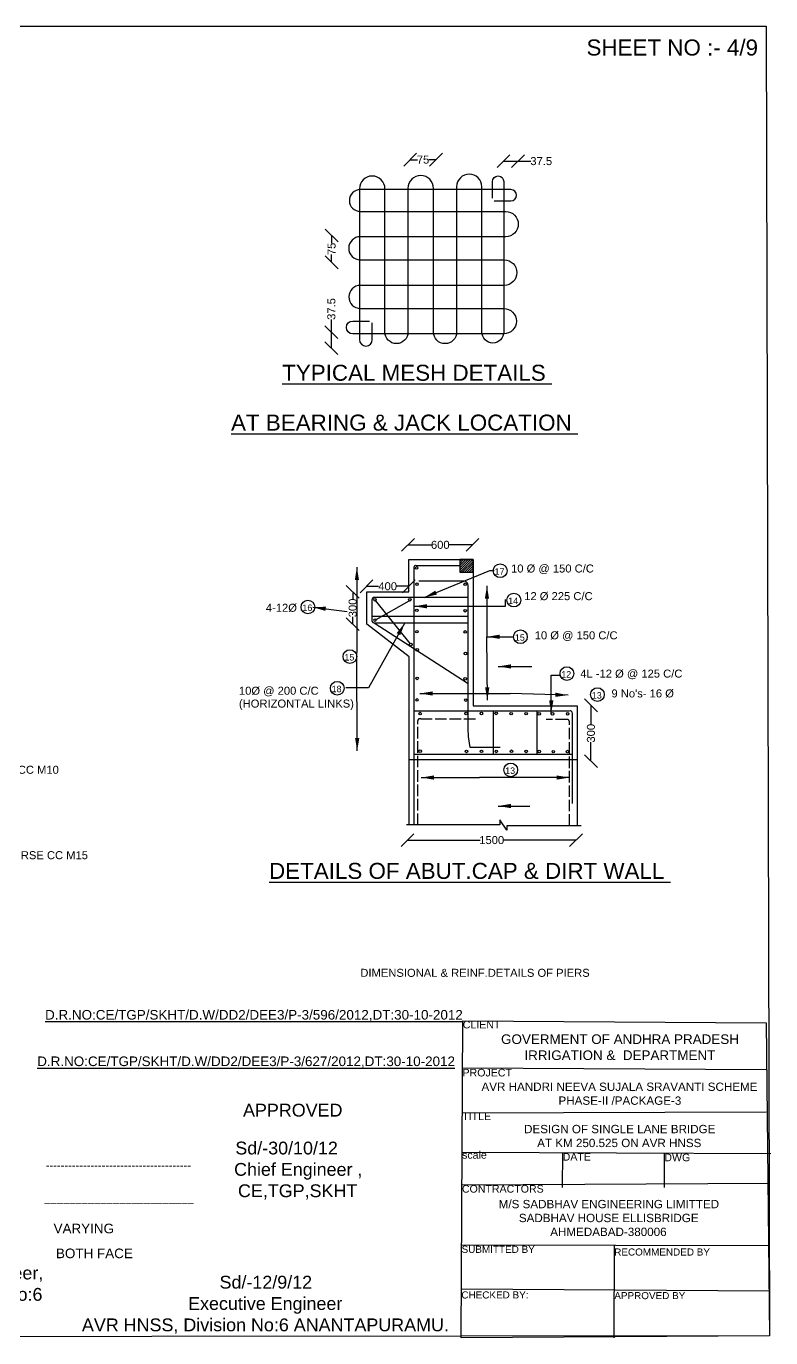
# Model space of a CAD drawing. Header units: millimetres. Extents: x 5124 to 10115727, y 2311 to 29203932.
# Drawn here: x 10104105 to 10115727, y 29183454 to 29203932 of the extents above; entities that cross this region are included whole.
import ezdxf

# ---------------------------------------------------------------- set-up
doc = ezdxf.new("R2010")
doc.units = ezdxf.units.MM
doc.header["$MEASUREMENT"] = 0
doc.linetypes.add('ACAD_ISO02W100', pattern=[15, 12, -3])
for name, color, linetype in [('DRAWING', 2, 'Continuous'), ('TEXT', 1, 'Continuous'), ('text1', 7, 'Continuous'), ('text2', 7, 'Continuous')]:
    doc.layers.add(name, color=color, linetype=linetype)
doc.styles.get("Standard").update_dxf_attribs({"font": 'arial.ttf', "height": 125})
doc.dimstyles.get("Standard").update_dxf_attribs({"dimtxt": 150, "dimasz": 200, "dimexe": 0.18, "dimexo": 0.0625, "dimgap": 0.09, "dimtad": 0, "dimdec": 0, "dimzin": 0, "dimdsep": 46, "dimtxsty": 'Standard', "dimblk": 'OBLIQUE', "dimcen": 0.09, "dimse1": 1, "dimse2": 1, "dimadec": 0, "dimazin": 0, "dimtfac": 1, "dimtdec": 0, "dimtofl": 0, "dimtmove": 0, "dimatfit": 3, "dimfxl": 1, "dimtolj": 1, "dimtzin": 0, "dimarcsym": 0})

# ---------------------------------------------------------------- blocks, each defined once
blk = doc.blocks.new('_Oblique')
at = {"color": 0, "linetype": 'ByBlock', "lineweight": -2}
blk.add_line((-0.5, -0.5), (0.5, 0.5), dxfattribs=at)
blk = doc.blocks.new('*D46')
at = {"layer": 'Defpoints', "color": 0, "transparency": 16777216}
for p in [(10110098, 29201851), (10110501, 29201851), (10110501, 29201848)]:
    blk.add_point(p, dxfattribs=at)
at = {"layer": 'text2', "color": 0, "lineweight": -2, "transparency": 16777216}
for p, q in [((10110098, 29201848), (10110210, 29201848)), ((10110501, 29201848), (10110389, 29201848))]:
    blk.add_line(p, q, dxfattribs=at)
at = {"layer": 'text2', "color": 0, "lineweight": -2, "transparency": 16777216, "xscale": 200, "yscale": 200, "zscale": 200, "rotation": 180}
blk.add_blockref('_Oblique', (10110098, 29201848), dxfattribs=at)
at = {"layer": 'text2', "color": 0, "lineweight": -2, "transparency": 16777216, "xscale": 200, "yscale": 200, "zscale": 200}
blk.add_blockref('_Oblique', (10110501, 29201848), dxfattribs=at)
at = {"layer": 'text2', "color": 0, "transparency": 16777216, "insert": (10110299, 29201848), "char_height": 125, "attachment_point": 5}
blk.add_mtext('\\A1;75', dxfattribs=at)
blk = doc.blocks.new('*D47')
at = {"layer": 'Defpoints', "color": 0, "transparency": 16777216}
for p in [(10111555, 29201839), (10111781, 29201839), (10111781, 29201825)]:
    blk.add_point(p, dxfattribs=at)
at = {"layer": 'text2', "color": 0, "lineweight": -2, "transparency": 16777216}
for p, q in [((10111555, 29201825), (10111781, 29201825)), ((10111781, 29201825), (10111981, 29201825))]:
    blk.add_line(p, q, dxfattribs=at)
at = {"layer": 'text2', "color": 0, "lineweight": -2, "transparency": 16777216, "xscale": 200, "yscale": 200, "zscale": 200, "rotation": 180}
blk.add_blockref('_Oblique', (10111555, 29201825), dxfattribs=at)
at = {"layer": 'text2', "color": 0, "lineweight": -2, "transparency": 16777216, "xscale": 200, "yscale": 200, "zscale": 200}
blk.add_blockref('_Oblique', (10111781, 29201825), dxfattribs=at)
at = {"layer": 'text2', "color": 0, "transparency": 16777216, "insert": (10112144, 29201825), "char_height": 125, "attachment_point": 5}
blk.add_mtext('\\A1;37.5', dxfattribs=at)
blk = doc.blocks.new('*D48')
at = {"layer": 'Defpoints', "color": 0, "transparency": 16777216}
for p in [(10108872, 29200663), (10108912, 29200663), (10108912, 29200246)]:
    blk.add_point(p, dxfattribs=at)
at = {"layer": 'text2', "color": 0, "lineweight": -2, "transparency": 16777216}
for p, q in [((10108872, 29200663), (10108872, 29200544)), ((10108872, 29200246), (10108872, 29200365))]:
    blk.add_line(p, q, dxfattribs=at)
at = {"layer": 'text2', "color": 0, "lineweight": -2, "transparency": 16777216, "xscale": 200, "yscale": 200, "zscale": 200}
for p, rotation in [((10108872, 29200663), 90), ((10108872, 29200246), 270)]:
    blk.add_blockref('_Oblique', p, dxfattribs=dict(at, rotation=rotation))
at = {"layer": 'text2', "color": 0, "transparency": 16777216, "insert": (10108872, 29200455), "char_height": 125, "attachment_point": 5, "rotation": 90}
blk.add_mtext('\\A1;75', dxfattribs=at)
blk = doc.blocks.new('*D49')
at = {"layer": 'Defpoints', "color": 0, "transparency": 16777216}
for p in [(10108868, 29199154), (10108933, 29199154), (10108933, 29198904)]:
    blk.add_point(p, dxfattribs=at)
at = {"layer": 'text2', "color": 0, "lineweight": -2, "transparency": 16777216}
for p, q in [((10108868, 29199154), (10108868, 29199354)), ((10108868, 29198904), (10108868, 29199154))]:
    blk.add_line(p, q, dxfattribs=at)
at = {"layer": 'text2', "color": 0, "lineweight": -2, "transparency": 16777216, "xscale": 200, "yscale": 200, "zscale": 200}
for p, rotation in [((10108868, 29199154), 90), ((10108868, 29198904), 270)]:
    blk.add_blockref('_Oblique', p, dxfattribs=dict(at, rotation=rotation))
at = {"layer": 'text2', "color": 0, "transparency": 16777216, "insert": (10108868, 29199517), "char_height": 125, "attachment_point": 5, "rotation": 90}
blk.add_mtext('\\A1;37.5', dxfattribs=at)
blk = doc.blocks.new('*D50')
at = {"layer": 'Defpoints', "color": 0, "transparency": 16777216}
for p in [(10110065, 29195860), (10111071, 29195860), (10111071, 29195834)]:
    blk.add_point(p, dxfattribs=at)
at = {"layer": 'text2', "color": 0, "lineweight": -2, "transparency": 16777216}
for p, q in [((10110065, 29195834), (10110430, 29195834)), ((10111071, 29195834), (10110706, 29195834))]:
    blk.add_line(p, q, dxfattribs=at)
at = {"layer": 'text2', "color": 0, "lineweight": -2, "transparency": 16777216, "xscale": 200, "yscale": 200, "zscale": 200, "rotation": 180}
blk.add_blockref('_Oblique', (10110065, 29195834), dxfattribs=at)
at = {"layer": 'text2', "color": 0, "lineweight": -2, "transparency": 16777216, "xscale": 200, "yscale": 200, "zscale": 200}
blk.add_blockref('_Oblique', (10111071, 29195834), dxfattribs=at)
at = {"layer": 'text2', "color": 0, "transparency": 16777216, "insert": (10110568, 29195834), "char_height": 125, "attachment_point": 5}
blk.add_mtext('\\A1;600', dxfattribs=at)
blk = doc.blocks.new('*D51')
at = {"layer": 'Defpoints', "color": 0, "transparency": 16777216}
for p in [(10109415, 29195187), (10109415, 29195184), (10110078, 29195184)]:
    blk.add_point(p, dxfattribs=at)
at = {"layer": 'text2', "color": 0, "lineweight": -2, "transparency": 16777216}
for p, q in [((10109415, 29195187), (10109606, 29195187)), ((10110078, 29195187), (10109887, 29195187))]:
    blk.add_line(p, q, dxfattribs=at)
at = {"layer": 'text2', "color": 0, "lineweight": -2, "transparency": 16777216, "xscale": 200, "yscale": 200, "zscale": 200, "rotation": 180}
blk.add_blockref('_Oblique', (10109415, 29195187), dxfattribs=at)
at = {"layer": 'text2', "color": 0, "lineweight": -2, "transparency": 16777216, "xscale": 200, "yscale": 200, "zscale": 200}
blk.add_blockref('_Oblique', (10110078, 29195187), dxfattribs=at)
at = {"layer": 'text2', "color": 0, "transparency": 16777216, "insert": (10109747, 29195187), "char_height": 125, "attachment_point": 5}
blk.add_mtext('\\A1;400', dxfattribs=at)
blk = doc.blocks.new('*D52')
at = {"layer": 'Defpoints', "color": 0, "transparency": 16777216}
for p in [(10109421, 29195102), (10109201, 29194595), (10109424, 29194595)]:
    blk.add_point(p, dxfattribs=at)
at = {"layer": 'text2', "color": 0, "lineweight": -2, "transparency": 16777216}
for p, q in [((10109201, 29195102), (10109201, 29194987)), ((10109201, 29194595), (10109201, 29194711))]:
    blk.add_line(p, q, dxfattribs=at)
at = {"layer": 'text2', "color": 0, "lineweight": -2, "transparency": 16777216, "xscale": 200, "yscale": 200, "zscale": 200}
for p, rotation in [((10109201, 29195102), 90), ((10109201, 29194595), 270)]:
    blk.add_blockref('_Oblique', p, dxfattribs=dict(at, rotation=rotation))
at = {"layer": 'text2', "color": 0, "transparency": 16777216, "insert": (10109201, 29194849), "char_height": 125, "attachment_point": 5, "rotation": 90}
blk.add_mtext('\\A1;300', dxfattribs=at)
blk = doc.blocks.new('*D53')
at = {"layer": 'Defpoints', "color": 0, "transparency": 16777216}
for p in [(10110057, 29191237), (10112686, 29191237), (10112686, 29191224)]:
    blk.add_point(p, dxfattribs=at)
at = {"layer": 'text2', "color": 0, "lineweight": -2, "transparency": 16777216}
for p, q in [((10110057, 29191224), (10111191, 29191224)), ((10112686, 29191224), (10111552, 29191224))]:
    blk.add_line(p, q, dxfattribs=at)
at = {"layer": 'text2', "color": 0, "lineweight": -2, "transparency": 16777216, "xscale": 200, "yscale": 200, "zscale": 200, "rotation": 180}
blk.add_blockref('_Oblique', (10110057, 29191224), dxfattribs=at)
at = {"layer": 'text2', "color": 0, "lineweight": -2, "transparency": 16777216, "xscale": 200, "yscale": 200, "zscale": 200}
blk.add_blockref('_Oblique', (10112686, 29191224), dxfattribs=at)
at = {"layer": 'text2', "color": 0, "transparency": 16777216, "insert": (10111371, 29191224), "char_height": 125, "attachment_point": 5}
blk.add_mtext('\\A1;1500', dxfattribs=at)
blk = doc.blocks.new('*D54')
at = {"layer": 'Defpoints', "color": 0, "transparency": 16777216}
for p in [(10112948, 29193329), (10112920, 29192458), (10112948, 29192458)]:
    blk.add_point(p, dxfattribs=at)
at = {"layer": 'text2', "color": 0, "lineweight": -2, "transparency": 16777216}
for p, q in [((10112920, 29193329), (10112920, 29193031)), ((10112920, 29192458), (10112920, 29192755))]:
    blk.add_line(p, q, dxfattribs=at)
at = {"layer": 'text2', "color": 0, "lineweight": -2, "transparency": 16777216, "xscale": 200, "yscale": 200, "zscale": 200}
for p, rotation in [((10112920, 29193329), 90), ((10112920, 29192458), 270)]:
    blk.add_blockref('_Oblique', p, dxfattribs=dict(at, rotation=rotation))
at = {"layer": 'text2', "color": 0, "transparency": 16777216, "insert": (10112920, 29192893), "char_height": 125, "attachment_point": 5, "rotation": 90}
blk.add_mtext('\\A1;300', dxfattribs=at)

msp = doc.modelspace()

# ---------------------------------------------------------------- hatches: boundary and pattern name
at = {"layer": 'DRAWING'}
h = msp.add_hatch(dxfattribs=at)
h.set_pattern_fill('ANSI31', color=0, scale=200, style=0)
h.paths.add_polyline_path([(10111082.7, 29195603), (10110874.7, 29195603), (10110874.7, 29195405.6), (10111082.7, 29195405.6)])

# ---------------------------------------------------------------- linework, layer by layer
at = {"layer": 'DRAWING', "color": 0}
for points in [[(10111383.7, 29201244.9), (10111383.7, 29201505.7, -1), (10111559, 29201505.7), (10111559, 29199156.4, -1), (10111217.6, 29199156.4), (10111217.6, 29201425.3, 1), (10110823.6, 29201425.3), (10110823.6, 29199156.1, -1), (10110462.1, 29199156.1), (10110462.1, 29201400.6, 1), (10110064.1, 29201400.6), (10110064.1, 29199156.7, -1), (10109704.1, 29199156.7), (10109704.1, 29201393.4, 1), (10109306.6, 29201393.4), (10109306.6, 29199038.4, 1), (10109506.9, 29199038.4), (10109506.9, 29199301.9)], [(10111408.6, 29201205.2), (10111669.4, 29201205.2, 1), (10111669.4, 29201380.5), (10109320.1, 29201380.5, 1), (10109320.1, 29201039.1), (10111589, 29201039.1, -1), (10111589, 29200645.2), (10109319.8, 29200645.2, 1), (10109319.8, 29200283.7), (10111564.3, 29200283.7, -1), (10111564.3, 29199885.6), (10109320.4, 29199885.6, 1), (10109320.4, 29199525.7), (10111557.1, 29199525.7, -1), (10111557.1, 29199128.2), (10109202.1, 29199128.2, -1), (10109202.1, 29199328.5), (10109465.6, 29199328.5)], [(10110161.1, 29191461.4), (10110161.1, 29195492.4, -0.5300258), (10110192.8, 29195513.9), (10110879.1, 29195513.9)], [(10111501.9, 29192672.4), (10111032.7, 29192672.4), (10111009.7, 29192839.8), (10111003.3, 29192969.1), (10111003.3, 29195201, 0.3399931), (10110952.4, 29195267.1), (10110235.6, 29195267.1)], [(10111003.3, 29195012.9), (10109537.7, 29195012.9, 0.4346254), (10109500.6, 29194973.2), (10109500.6, 29194651.5, 0.4763477), (10109546.3, 29194614.4), (10111003.3, 29194614.4)], [(10112631.3, 29191793.8), (10112631.3, 29193203.5, 0.5164095), (10112580.5, 29193239.6), (10110161.1, 29193239.6)]]:
    msp.add_lwpolyline(points, format="xyb", dxfattribs=at)
for points in [[(10109421.3, 29195102.3), (10110078.1, 29195102.3), (10110078.1, 29195603), (10111082.7, 29195603), (10111082.7, 29193321.1), (10112707, 29193321.1), (10112707, 29191445.6)], [(10110079.9, 29191461.4), (10110079.9, 29194087.2), (10109423.7, 29194595.1), (10109421.3, 29195102.3)], [(10110095.9, 29194293.9), (10109561, 29194961.6)], [(10109566.8, 29194669.9), (10110082.3, 29194959.5)], [(10109500.6, 29194720.4), (10111003.3, 29194720.4)], [(10111003.3, 29193666.4), (10109538.5, 29194613.6)], [(10111393.7, 29193239.6), (10111393.7, 29192563.8)], [(10112075.4, 29193239.6), (10112075.4, 29192563.8)], [(10110079.9, 29192482.9), (10112707, 29192482.9)], [(10110161.1, 29192563.8), (10112631.3, 29192563.8)], [(10112768.7, 29191449.2), (10111606.5, 29191449.2), (10111606.5, 29191381.4), (10111499.1, 29191542.3), (10111499.1, 29191461.4), (10110039.3, 29191461.4)]]:
    msp.add_lwpolyline(points, dxfattribs=at)
msp.add_lwpolyline([(10111082.7, 29195603), (10110874.7, 29195603), (10110874.7, 29195405.6), (10111082.7, 29195405.6)], close=True, dxfattribs=at)
at = {"layer": 'DRAWING', "color": 0, "linetype": 'ACAD_ISO02W100', "ltscale": 15}
for points in [[(10110216.6, 29191461.4), (10110216.6, 29193085.4, -0.529895), (10110262.3, 29193116.4), (10111125.8, 29193116.4)], [(10112582.6, 29191449.2), (10112582.6, 29193076.8, 0.470854), (10112547, 29193106.2), (10112219.7, 29193106.2)]]:
    msp.add_lwpolyline(points, format="xyb", dxfattribs=at)
at = {"layer": 'DRAWING', "color": 0}
for centre in [(10110198.9, 29195473.2), (10110204.8, 29195221.3), (10110955.7, 29195218.8), (10109548.3, 29194977.5), (10110091.8, 29194977.5), (10109548.9, 29194660.2), (10110202.1, 29194812.1), (10110955.2, 29194805.9), (10110203.7, 29194478.9), (10110956.6, 29194474.5), (10110107.4, 29194277.1), (10110207.5, 29194194.5), (10110961.4, 29194136.4), (10110205.9, 29193749.1), (10110956.6, 29193743.3), (10110205.1, 29193412.9), (10110964.6, 29193411), (10110252.5, 29193199.3), (10110970.5, 29193199.6), (10111209.8, 29193200.4), (10111441.3, 29193202.9), (10111674.8, 29193198.8), (10111909.9, 29193197.9), (10112110.9, 29193195.3), (10112318.9, 29193196), (10112556.2, 29193196.7), (10110253.1, 29192611.8), (10110976.7, 29192609.2), (10111212.5, 29192610.1), (10111442.5, 29192609.2), (10111679.8, 29192610.9), (10111908.8, 29192609.2), (10112113.5, 29192607.5), (10112332.6, 29192604.7), (10112553.8, 29192606.2)]:
    msp.add_circle(centre, 20.3, dxfattribs=at)
at = {"layer": 'TEXT', "color": 0}
for points in [[(10115708.9, 29183485.1), (10086773.8, 29183453.8), (10086773.8, 29203931.7), (10115657.1, 29203931.7)], [(10115708.9, 29183485.1), (10110893.7, 29183453.8), (10110919.5, 29188403.9), (10115657.1, 29188371.5)]]:
    msp.add_lwpolyline(points, close=True, dxfattribs=at)
for points in [[(10115657.1, 29187638.3), (10110915.6, 29187662.4)], [(10115657.1, 29186977.8), (10110912, 29186962.2)], [(10115726.7, 29186326.4), (10110908.8, 29186348.1)], [(10112476.5, 29185798.1), (10112478.9, 29186341)], [(10114065.5, 29185798.1), (10114065.5, 29186333.9)], [(10115702.9, 29185864.1), (10110906.1, 29185834.7)], [(10115705.4, 29184888.4), (10110901.2, 29184899.6)], [(10113282.9, 29183453.8), (10113286.3, 29184894)], [(10115701.5, 29184180.4), (10110897.7, 29184213.7)]]:
    msp.add_lwpolyline(points, dxfattribs=at)
for centre in [(10111502.8, 29195429.4), (10111716.3, 29194972.2), (10108502.8, 29194863.6), (10111819.6, 29194398.8), (10109158.3, 29194089.8), (10112543.9, 29193823.5), (10108958.8, 29193595), (10113020.5, 29193495.8), (10111668.2, 29192319.8)]:
    msp.add_circle(centre, 106.9, dxfattribs=at)

# ---------------------------------------------------------------- texts
for s, height, p in [('SHEET NO :- 4/9', 250, (10112850.3, 29203474.6)), ('%%UTYPICAL MESH DETAILS ', 250, (10108100.3, 29198396.3)), ('%%UAT BEARING & JACK LOCATION ', 250, (10107302.1, 29197617.8)), ('17', 100, (10111415.4, 29195368)), ('10 Ø @ 150 C/C ', 125, (10111672.8, 29195402.2)), ('12 Ø 225 C/C ', 125, (10111878.5, 29194970.8)), ('4-12Ø ', 125, (10107845, 29194789.1)), ('16', 100, (10108415.4, 29194802.2)), ('14', 100, (10111628.8, 29194910.7)), ('10 Ø @ 150 C/C ', 125, (10112042.5, 29194359.2)), ('15', 100, (10111732.2, 29194337.4)), ('15', 100, (10109070.8, 29194028.3)), ('12', 100, (10112456.5, 29193762.1)), ('4L -12 Ø @ 125 C/C', 125, (10112753.3, 29193761.3)), ('10Ø @ 200 C/C ', 125, (10107425.1, 29193494.1)), ('18', 100, (10108871.4, 29193533.6)), ('(HORIZONTAL LINKS)', 125, (10107425.1, 29193293.3)), ('13', 100, (10112933, 29193434.4)), ("9 No's- 16 Ø", 125, (10113240, 29193451.9)), ('LINING  IN CC M10', 125, (10103071.6, 29192259.9)), ('13', 100, (10111580.8, 29192258.4)), ('LEVELLING COURSE CC M15', 125, (10102633.1, 29190926.1)), ('%%UDETAILS OF ABUT.CAP & DIRT WALL ', 250, (10107895.1, 29190618.5)), ('DIMENSIONAL & REINF.DETAILS OF PIERS', 125, (10109320.5, 29189089.5)), ('CLIENT ', 118.39, (10110918.9, 29188283.9)), ('PROJECT', 118.39, (10110915, 29187534)), ('APPROVED', 200, (10107489.1, 29186907.8)), ('TITLE  ', 118.39, (10110911.4, 29186853.4)), ('scale ', 118.39, (10110908.3, 29186250)), ('DATE', 118.39, (10112478.4, 29186219.9)), ('DWG', 118.39, (10114065.5, 29186209.9)), ('---------------------------------------', 125, (10104409.7, 29186083.9)), ('CONTRACTORS', 118.393, (10110905.5, 29185720.2)), ('________________________', 125, (10104388.4, 29185584.3)), ('VARYING ', 150, (10104532, 29185084.6)), ('BOTH FACE ', 150, (10104569.2, 29184696.6)), ('SUBMITTED BY', 110.703, (10110900.6, 29184779.2)), ('RECOMMENDED BY ', 110.703, (10113282.9, 29184737.4)), ('CHECKED BY:', 110.703, (10110896.9, 29184067.2)), ('APPROVED BY ', 110.703, (10113284.4, 29184056.7))]:
    msp.add_text(s, height=height, dxfattribs=at).set_placement(p)
at = {"layer": 'TEXT', "color": 0, "attachment_point": 1}
for s, insert, char_height, width in [('\\pi99.733;GOVERMENT OF ANDHRA PRADESH \\P\\pi464.4;IRRIGATION &  DEPARTMENT ', (10111416.8, 29188190.7), 150, 3885.516), ('\\pi92.143;AVR HANDRI NEEVA SUJALA SRAVANTI SCHEME  \\P\\pi1294.2;PHASE-II /PACKAGE-3', (10111119.1, 29187438.2), 130, 4483.686), ('\\pi49.436;DESIGN OF SINGLE LANE BRIDGE  \\P\\pi254.06;AT KM 250.525 ON AVR HNSS', (10111826.4, 29186777.5), 130, 3062.269), ('^I  Sd/-30/10/12 \\P\\pi935.4;Chief Engineer ,                          \\P\\pi996.11;CE,TGP,SKHT', (10106414.2, 29186516.1), 200, 3835.607), ('\\pi41.376;M/S SADBHAV ENGINEERING LIMITTED \\P\\pi356.4;SADBHAV HOUSE ELLISBRIDGE  \\P\\pi846.03;AHMEDABAD-380006', (10111438.3, 29185606), 130, 3500.617), ('^ISd/-11/6/12 \\P\\pi109.37;Superintending Engineer, \\P\\pi97.773;AVRHNSS, Division No:6 \\P\\pi468.65;ANANTAPURAMU.', (10101108.8, 29184898.6), 200, 3334.7), ('^I^I^ISd/-12/9/12 \\P\\pi1909.2;Executive Engineer  \\P\\pi251.46;AVR HNSS, Division No:6 ANANTAPURAMU.', (10104722.8, 29184422), 200, 6207.557)]:
    msp.add_mtext(s, dxfattribs=dict(at, insert=insert, char_height=char_height, width=width))
at = {"layer": 'text1', "color": 0}
for s, p in [('%%UD.R.NO:CE/TGP/SKHT/D.W/DD2/DEE3/P-3/596/2012,DT:30-10-2012', (10104399, 29188421.7)), ('%%UD.R.NO:CE/TGP/SKHT/D.W/DD2/DEE3/P-3/627/2012,DT:30-10-2012', (10104276.8, 29187695.7))]:
    msp.add_text(s, height=150, dxfattribs=at).set_placement(p)

# ---------------------------------------------------------------- dimensions: what is measured, and where the dimension line sits
at = {"layer": 'text2', "color": 0}
for base, p1, p2, text, picture, middle in [((10110501, 29201847.8), (10110097.8, 29201850.5), (10110501, 29201850.5), '75', '*D46', (10110299.4, 29201847.8)), ((10111781.2, 29201824.8), (10111554.9, 29201838.5), (10111781.2, 29201838.5), '37.5', '*D47', (10112144.1, 29201824.8)), ((10111070.9, 29195834), (10110065.4, 29195860.3), (10111070.9, 29195860.3), '600', '*D50', (10110568.2, 29195834)), ((10109415.2, 29195187.3), (10110078.1, 29195184.5), (10109415.2, 29195184.5), '400', '*D51', (10109746.7, 29195187.3)), ((10112686.2, 29191223.6), (10110056.7, 29191237.1), (10112686.2, 29191237.1), '1500', '*D53', (10111371.4, 29191223.6))]:
    dim = msp.add_linear_dim(base=base, p1=p1, p2=p2, text=text, dimstyle='Standard', dxfattribs=at)
    dim.commit()
    dim.dimension.update_dxf_attribs({"geometry": picture, "text_midpoint": middle})
for base, p1, p2, text, picture, middle in [((10108872, 29200663), (10108911.5, 29200246.3), (10108911.5, 29200663), '75', '*D48', (10108872, 29200454.6)), ((10108867.7, 29199154.1), (10108933.5, 29198904.1), (10108933.5, 29199154.1), '37.5', '*D49', (10108867.7, 29199517)), ((10109201.1, 29194595.1), (10109421.3, 29195102.3), (10109423.7, 29194595.1), '300', '*D52', (10109201.1, 29194848.7)), ((10112919.8, 29192457.6), (10112948.2, 29193328.6), (10112948.2, 29192457.6), '300', '*D54', (10112919.8, 29192893.1))]:
    dim = msp.add_linear_dim(base=base, p1=p1, p2=p2, angle=90, text=text, dimstyle='Standard', dxfattribs=at)
    dim.commit()
    dim.dimension.update_dxf_attribs({"geometry": picture, "text_midpoint": middle})

# ---------------------------------------------------------------- leaders
at = {"layer": 'TEXT', "color": 0}
for points in [[(10109266.5, 29195483.4), (10109266.5, 29194152.2)], [(10110318.4, 29195012.9), (10111341, 29195435.2), (10111410.1, 29195435.2)], [(10111296.3, 29195193.3), (10111296.3, 29194398.6)], [(10108581, 29194860.4), (10109116.6, 29194792.9)], [(10110161.1, 29194874.7), (10111585.7, 29194874.7), (10111585.7, 29194979.1)], [(10110013.5, 29194614.4), (10109445.9, 29193601), (10109091.4, 29193601)], [(10111302.6, 29193407.5), (10111296.3, 29194398.6)], [(10111296.3, 29194398.6), (10111712.8, 29194398.8)], [(10109271.6, 29192617), (10109266.5, 29194152.2)], [(10111472.8, 29193935.6), (10111998.1, 29193935.6)], [(10112300.5, 29193204.8), (10112300.5, 29193799.3), (10112432.1, 29193799.3)], [(10110250.9, 29193513.3), (10111659.7, 29193513.3)], [(10112562.5, 29193487.9), (10111659.7, 29193513.3)], [(10110271.2, 29192200.8), (10111180.2, 29192200.8)], [(10112582.6, 29192200.8), (10111180.2, 29192200.8)], [(10111470.1, 29191756.3), (10111965.6, 29191756.3)]]:
    msp.add_leader(points, dimstyle='Standard', override={"dimgap": 0.09, "dimtad": 0}, dxfattribs=at)

doc.saveas('drawing.dxf')
